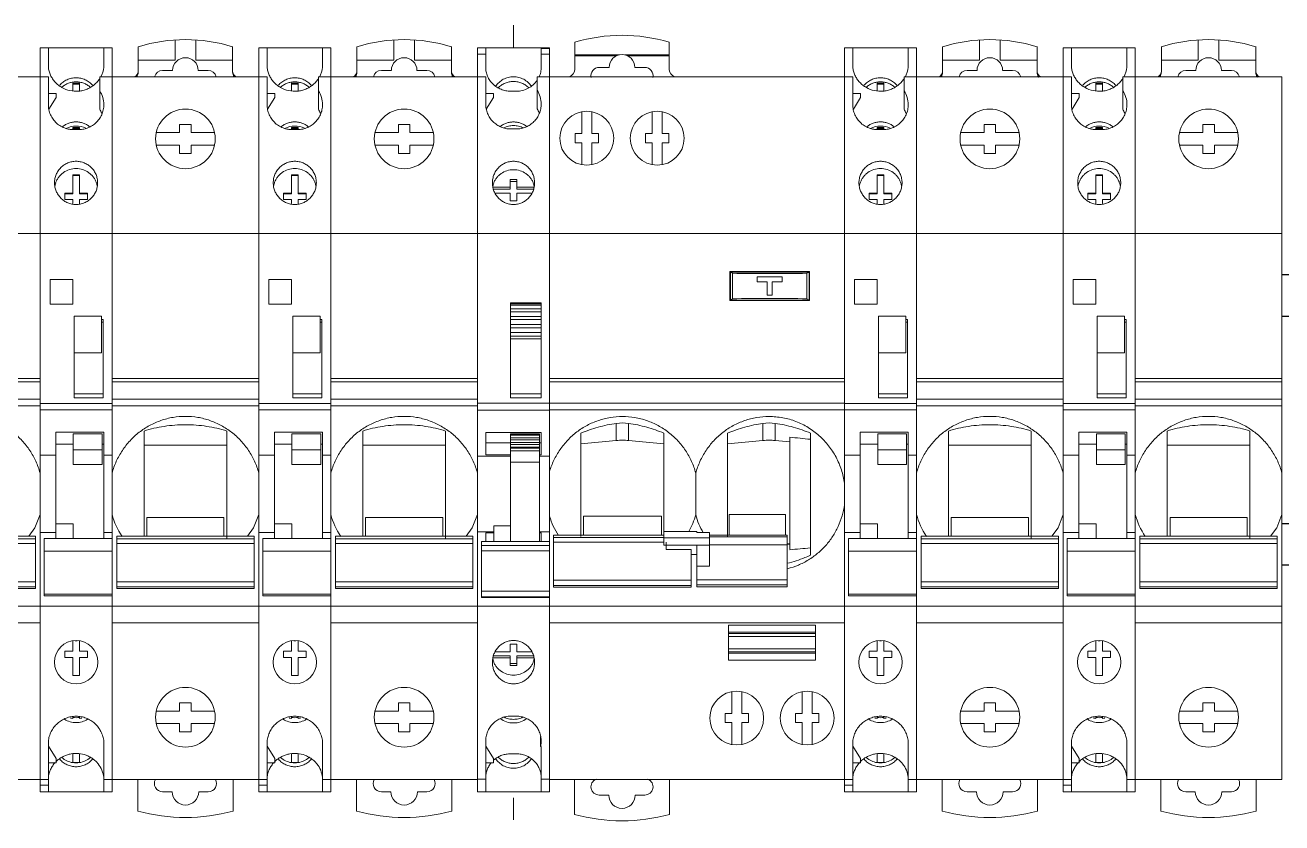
# Model space of a CAD drawing. Header units: millimetres. Extents: x 42151 to 59780, y 37376 to 44547.
# Drawn here: x 47329.2 to 47480.9, y 43566.1 to 43662.4 of the extents above; entities that cross this region are included whole.
import ezdxf

# ---------------------------------------------------------------- set-up
doc = ezdxf.new("R2010")
doc.units = ezdxf.units.MM
doc.set_wipeout_variables(frame=1)
doc.layers.add('! NO PLOT !', color=7, linetype='Continuous', true_color=0xff75dd, plot=False)
doc.layers.add('000-PI-Oprema', color=30, linetype='Continuous', lineweight=5)
doc.layers.add('004-PI-DIN Šina', color=3, linetype='Continuous')

# ---------------------------------------------------------------- blocks, each defined once
blk = doc.blocks.new('*U134')
at = {"layer": '004-PI-DIN Šina'}
blk.add_lwpolyline([(610, -17.5), (610, 17.5), (0, 17.5), (0, -17.5)], close=True, dxfattribs=at)
for points in [[(0, 12.5), (610, 12.5)], [(0, -12.5), (610, -12.5)]]:
    blk.add_lwpolyline(points, dxfattribs=at)
blk = doc.blocks.new('A9F94106 - 1P')
at = {"layer": '000-PI-Oprema'}
for p, q in [((47175.46, 46461.78), (47175.46, 46464.24)), ((47177.96, 46464.24), (47177.96, 46461.78)), ((47171.01, 46461.78), (47175.46, 46461.78)), ((47177.96, 46461.78), (47182.41, 46461.78)), ((47173.96, 46460.55), (47175.16, 46460.55)), ((47178.26, 46460.55), (47179.46, 46460.55)), ((47173.96, 46373.48), (47175.11, 46373.48)), ((47178.31, 46373.48), (47179.46, 46373.48))]:
    blk.add_line(p, q, dxfattribs=at)
for centre, radius, start, end in [((47176.73, 46444.93), 19.35, 72.9337, 107.1978), ((47176.71, 46373.48), 1.6, 180, 0), ((47176.71, 46392.38), 22, 254.849, 285.151)]:
    blk.add_arc(centre, radius, start, end, dxfattribs=at)
blk.add_ellipse((47176.71, 46460.55), major_axis=(0, 1.55), ratio=0.997493, start_param=-1.570796, end_param=1.570796, dxfattribs=at)
blk.add_wipeout([(47167.86, 46459.78), (47185.56, 46459.78), (47185.56, 46374.98), (47167.86, 46374.98)]).dxf.layer = '000-PI-Oprema'
for p, q in [((47171.01, 46463.42), (47171.01, 46460.35)), ((47182.41, 46460.35), (47182.41, 46463.43)), ((47167.86, 46459.78), (47167.86, 46374.98)), ((47167.86, 46459.78), (47185.56, 46459.78)), ((47185.56, 46374.98), (47185.56, 46459.78)), ((47176.01, 46454.05), (47176.01, 46453.05)), ((47177.41, 46454.05), (47176.01, 46454.05)), ((47177.41, 46453.05), (47177.41, 46454.05)), ((47173.19, 46453.05), (47176.01, 46453.05)), ((47180.23, 46453.05), (47177.41, 46453.05)), ((47173.19, 46451.55), (47176.01, 46451.55)), ((47176.01, 46451.55), (47176.01, 46450.55)), ((47176.01, 46450.55), (47177.41, 46450.55)), ((47177.41, 46450.55), (47177.41, 46451.55)), ((47180.23, 46451.55), (47177.41, 46451.55)), ((47167.86, 46440.88), (47185.56, 46440.88)), ((47167.86, 46423.38), (47185.56, 46423.38)), ((47185.56, 46422.98), (47167.86, 46422.98)), ((47185.56, 46420.88), (47167.86, 46420.88)), ((47167.86, 46420.08), (47185.56, 46420.08)), ((47171.71, 46417.02), (47171.71, 46404.32)), ((47181.71, 46404.03), (47181.71, 46417.02)), ((47171.71, 46415.33), (47181.71, 46415.33)), ((47181.36, 46406.58), (47172.06, 46406.58)), ((47172.06, 46406.58), (47172.06, 46404.32)), ((47181.36, 46404.32), (47181.36, 46406.58)), ((47168.41, 46404.32), (47185.01, 46404.32)), ((47168.41, 46404.32), (47168.41, 46398.01)), ((47168.41, 46404.03), (47185.01, 46404.03)), ((47185.01, 46398.01), (47185.01, 46404.32)), ((47168.41, 46403.45), (47185.01, 46403.45)), ((47185.01, 46398.82), (47168.41, 46398.82)), ((47185.01, 46398.2), (47168.41, 46398.2)), ((47168.41, 46398.01), (47185.01, 46398.01)), ((47185.56, 46395.88), (47167.86, 46395.88)), ((47167.86, 46393.87), (47185.56, 46393.87)), ((47177.41, 46384.23), (47176.01, 46384.23)), ((47176.01, 46384.23), (47176.01, 46383.23)), ((47177.41, 46383.23), (47177.41, 46384.23)), ((47173.19, 46383.23), (47176.01, 46383.23)), ((47180.23, 46383.23), (47177.41, 46383.23)), ((47173.19, 46381.73), (47176.01, 46381.73)), ((47176.01, 46381.73), (47176.01, 46380.73)), ((47180.23, 46381.73), (47177.41, 46381.73)), ((47177.41, 46380.73), (47177.41, 46381.73)), ((47176.01, 46380.73), (47177.41, 46380.73)), ((47185.56, 46374.98), (47167.86, 46374.98)), ((47170.96, 46371.15), (47170.96, 46374.98)), ((47182.46, 46374.98), (47182.46, 46371.15))]:
    blk.add_line(p, q, dxfattribs=at)
blk.add_lwpolyline([(47184.19, 46404.32), (47184.94, 46405.33), (47185.56, 46406.96)], dxfattribs=at)
for centre in [(47176.71, 46452.3), (47176.71, 46382.48)]:
    blk.add_circle(centre, 3.6, dxfattribs=at)
for centre, radius, start, end in [((47170.01, 46460.57), 0.997, 307.147, 347.6774), ((47170, 46460.35), 1, 325.338, 0.0152), ((47173.96, 46459.55), 1, 90.0526, 165.8568), ((47179.46, 46459.55), 1, 14.1424, 89.9482), ((47183.41, 46460.35), 1, 179.9845, 214.651), ((47183.41, 46460.57), 0.997, 192.324, 232.8519), ((47183.41, 46460.34), 0.996, 214.668, 216.0511), ((47176.87, 46409.43), 9.35, 195.3347, 213.327), ((47173.96, 46374.48), 1, 150, 270), ((47179.46, 46374.48), 1, 270, 30)]:
    blk.add_arc(centre, radius, start, end, dxfattribs=at)
for points, knots in [([(47176.71, 46418.8), (47176.21, 46418.8), (47175.21, 46418.72), (47173.74, 46418.34), (47172.36, 46417.73), (47171.1, 46416.91), (47169.99, 46415.89), (47169.06, 46414.7), (47168.33, 46413.39), (47167.99, 46412.44), (47167.86, 46411.96)], [0, 0, 0, 0, 0.125045, 0.250108, 0.375148, 0.500186, 0.625207, 0.750187, 0.875138, 1, 1, 1, 1]), ([(47185.56, 46411.96), (47185.43, 46412.44), (47185.09, 46413.39), (47184.36, 46414.7), (47183.43, 46415.89), (47182.31, 46416.91), (47181.05, 46417.73), (47179.67, 46418.34), (47178.21, 46418.72), (47177.21, 46418.8), (47176.71, 46418.8)], [0, 0, 0, 0, 0.124857, 0.249805, 0.374786, 0.499807, 0.624849, 0.749896, 0.874958, 1, 1, 1, 1]), ([(47171.71, 46417.02), (47172.5, 46417.28), (47174.15, 46417.66), (47175.85, 46417.79), (47176.71, 46417.79)], [0, 0, 0, 0, 0.490854, 1, 1, 1, 1]), ([(47176.71, 46417.79), (47177.57, 46417.79), (47179.26, 46417.66), (47180.92, 46417.28), (47181.71, 46417.02)], [0, 0, 0, 0, 0.509146, 1, 1, 1, 1])]:
    blk.add_open_spline(points, degree=3, knots=knots, dxfattribs=at)
blk = doc.blocks.new('A9A26909 - aux cont')
at = {"layer": '000-PI-Oprema'}
for p, q in [((46801.31, 46688.82), (46802.12, 46687.42)), ((46800.62, 46685.92), (46802.12, 46687.42)), ((46800.21, 46685.92), (46800.12, 46686.92)), ((46800.21, 46685.92), (46800.62, 46685.92)), ((46799.07, 46668.45), (46799.07, 46671.6)), ((46801.87, 46665.09), (46801.87, 46666.5)), ((46802.42, 46627.22), (46802.42, 46631.3)), ((46800.12, 46605.92), (46800.55, 46606.67)), ((46800.92, 46606.67), (46800.55, 46606.67)), ((46800.92, 46606.67), (46802.12, 46605.47)), ((46802.12, 46605.47), (46801.28, 46604.02))]:
    blk.add_line(p, q, dxfattribs=at)
blk.add_wipeout([(46789.37, 46692.32), (46798.07, 46692.32), (46798.07, 46602.52), (46789.37, 46602.52)]).dxf.layer = '! NO PLOT !'
for p, q in [((46789.37, 46602.52), (46789.37, 46692.32)), ((46789.37, 46692.32), (46798.07, 46692.32)), ((46790.37, 46690), (46790.37, 46692.32)), ((46797.07, 46690), (46797.07, 46692.32)), ((46798.07, 46633.1), (46798.07, 46692.32)), ((46789.37, 46688.82), (46790.37, 46688.82)), ((46790.37, 46685.48), (46790.37, 46688.82)), ((46796.57, 46684.89), (46796.57, 46688.82)), ((46796.57, 46688.82), (46801.31, 46688.82)), ((46793.32, 46687.18), (46793.32, 46688.06)), ((46793.32, 46688.06), (46794.12, 46688.06)), ((46793.32, 46687.93), (46794.12, 46687.93)), ((46794.12, 46688.06), (46794.12, 46687.18)), ((46790.37, 46686.82), (46791.32, 46686.82)), ((46791.32, 46686.32), (46790.44, 46684.94)), ((46791.32, 46686.82), (46791.32, 46686.32)), ((46798.07, 46686.92), (46800.12, 46686.92)), ((46793.32, 46682.47), (46793.32, 46682.73)), ((46793.32, 46682.73), (46794.12, 46682.73)), ((46794.12, 46682.73), (46794.12, 46682.47)), ((46793.32, 46682.6), (46794.12, 46682.6)), ((46793.32, 46674.71), (46793.32, 46676.99)), ((46793.32, 46676.99), (46794.12, 46676.99)), ((46793.32, 46676.92), (46794.12, 46676.92)), ((46794.12, 46674.71), (46794.12, 46676.99)), ((46792.36, 46674), (46792.36, 46674.78)), ((46792.36, 46674.78), (46793.32, 46674.78)), ((46792.36, 46674.71), (46793.32, 46674.71)), ((46793.32, 46674), (46792.36, 46674)), ((46793.32, 46673.53), (46793.32, 46674)), ((46794.12, 46674.78), (46795.08, 46674.78)), ((46794.12, 46674.71), (46795.08, 46674.71)), ((46794.12, 46674), (46794.12, 46673.53)), ((46795.08, 46674), (46794.12, 46674)), ((46795.08, 46674.78), (46795.08, 46674)), ((46798.07, 46671.6), (46799.07, 46671.6)), ((46789.37, 46669.92), (46798.07, 46669.92)), ((46798.07, 46668.45), (46799.07, 46668.45)), ((46798.07, 46666.5), (46801.87, 46666.5)), ((46801.87, 46665.23), (46798.07, 46665.23)), ((46801.87, 46665.13), (46798.07, 46665.13)), ((46798.07, 46665.09), (46801.87, 46665.09)), ((46790.57, 46661.37), (46790.57, 46664.37)), ((46793.32, 46664.37), (46790.57, 46664.37)), ((46793.32, 46664.37), (46793.32, 46661.37)), ((46790.57, 46661.37), (46793.32, 46661.37)), ((46793.47, 46650.09), (46793.47, 46659.93)), ((46793.47, 46659.93), (46796.77, 46659.93)), ((46796.77, 46655.5), (46796.77, 46659.93)), ((46796.97, 46659.55), (46796.77, 46659.55)), ((46796.77, 46659.2), (46796.97, 46659.2)), ((46796.97, 46650.09), (46796.97, 46659.55)), ((46796.77, 46655.5), (46793.47, 46655.5)), ((46798.07, 46649.41), (46789.37, 46649.41)), ((46796.97, 46650.54), (46793.47, 46650.54)), ((46793.47, 46650.09), (46796.97, 46650.09)), ((46789.37, 46648.61), (46798.07, 46648.61)), ((46791.27, 46633.1), (46791.27, 46645.93)), ((46797.07, 46645.93), (46791.27, 46645.93)), ((46793.38, 46645.75), (46793.38, 46642.03)), ((46793.38, 46645.75), (46796.87, 46645.75)), ((46796.87, 46642.03), (46796.87, 46645.75)), ((46797.07, 46645.93), (46797.07, 46633.1)), ((46793.38, 46644.47), (46791.27, 46644.47)), ((46793.38, 46643.8), (46796.87, 46643.8)), ((46796.87, 46644.47), (46797.07, 46644.47)), ((46791.27, 46643.15), (46789.37, 46643.15)), ((46793.38, 46642.03), (46796.87, 46642.03)), ((46798.07, 46643.15), (46797.07, 46643.15)), ((46793.37, 46634.87), (46791.27, 46634.87)), ((46793.37, 46633.1), (46793.37, 46634.87)), ((46791.27, 46633.82), (46789.37, 46633.82)), ((46798.12, 46633.1), (46789.87, 46633.1)), ((46789.87, 46633.1), (46789.87, 46626.17)), ((46798.07, 46633.82), (46797.07, 46633.82)), ((46798.12, 46626.17), (46798.12, 46633.1)), ((46789.87, 46631.57), (46798.12, 46631.57)), ((46802.42, 46631.3), (46798.12, 46631.3)), ((46798.12, 46631.01), (46802.42, 46631.01)), ((46802.42, 46629.66), (46798.12, 46629.66)), ((46802.42, 46629.23), (46798.12, 46629.23)), ((46798.12, 46628.32), (46802.42, 46628.32)), ((46802.42, 46627.22), (46798.12, 46627.22)), ((46789.87, 46626.36), (46798.12, 46626.36)), ((46789.87, 46626.17), (46798.12, 46626.17)), ((46798.07, 46602.52), (46798.07, 46626.17)), ((46798.07, 46624.92), (46789.37, 46624.92)), ((46793.32, 46619.49), (46793.32, 46620.75)), ((46793.59, 46620.75), (46793.84, 46620.75)), ((46794.12, 46620.75), (46794.12, 46619.49)), ((46792.36, 46619.49), (46793.32, 46619.49)), ((46792.36, 46618.71), (46792.36, 46619.49)), ((46794.12, 46619.49), (46795.08, 46619.49)), ((46795.08, 46619.49), (46795.08, 46618.71)), ((46793.32, 46618.71), (46792.36, 46618.71)), ((46793.32, 46616.54), (46793.32, 46618.71)), ((46795.08, 46618.71), (46794.12, 46618.71)), ((46794.12, 46618.71), (46794.12, 46616.54)), ((46794.12, 46616.54), (46793.32, 46616.54)), ((46793.32, 46611.37), (46793.32, 46611.54)), ((46794.12, 46611.54), (46794.12, 46611.37)), ((46790.37, 46602.52), (46790.37, 46608.61)), ((46797.07, 46608.61), (46797.07, 46602.52)), ((46790.37, 46608.02), (46791.32, 46606.52)), ((46793.32, 46607.05), (46793.32, 46606.04)), ((46794.12, 46607.05), (46794.12, 46606.04)), ((46790.37, 46606.02), (46791.32, 46606.02)), ((46791.32, 46606.02), (46791.32, 46606.52)), ((46794.12, 46606.04), (46793.32, 46606.04)), ((46800.12, 46605.92), (46798.07, 46605.92)), ((46790.37, 46604.02), (46789.37, 46604.02)), ((46801.28, 46604.02), (46797.07, 46604.02)), ((46789.37, 46603.32), (46790.37, 46603.32)), ((46789.37, 46602.52), (46798.07, 46602.52))]:
    blk.add_line(p, q, dxfattribs=at)
blk.add_circle((46793.72, 46618.17), 2.62, dxfattribs=at)
for centre, radius, start, end in [((46793.91, 46690.35), 3.18, 330.7117, 353.781), ((46794.06, 46685.48), 3.01, 359.9708, 33.5105), ((46793.93, 46683.2), 3.13, 23.7376, 32.6455), ((46795.7, 46683.76), 1.3, 29.3642, 32.9645), ((46793.72, 46680.27), 2.62, 89.9633, 117.0641), ((46793.72, 46680.27), 2.62, 63.3745, 90.0344), ((46793.67, 46675.18), 2.55, 161.3307, 170.1744), ((46793.76, 46675.18), 2.55, 9.8361, 18.6692), ((46793.72, 46613.96), 2.63, 254.9854, 261.2181), ((46793.72, 46614.1), 2.64, 261.2287, 278.7713), ((46793.72, 46613.96), 2.63, 278.7818, 284.9729), ((46793.64, 46603.81), 3.32, 130.6155, 135.9577), ((46793.72, 46608.65), 2.64, 261.2334, 278.7666)]:
    blk.add_arc(centre, radius, start, end, dxfattribs=at)
for points, knots in [([(46790.37, 46690), (46790.39, 46689.83), (46790.45, 46689.5), (46790.62, 46689.02), (46790.87, 46688.57), (46791.19, 46688.17), (46791.57, 46687.81), (46792.15, 46687.43), (46792.97, 46687.11), (46793.86, 46687.06), (46794.55, 46687.17), (46795.05, 46687.34), (46795.51, 46687.57), (46795.94, 46687.87), (46796.3, 46688.24), (46796.51, 46688.51), (46796.6, 46688.66)], [0, 0, 0, 0, 0.061267, 0.12277, 0.184478, 0.246496, 0.308854, 0.371537, 0.497345, 0.623707, 0.687029, 0.750194, 0.813118, 0.875745, 0.938042, 1, 1, 1, 1]), ([(46793.72, 46688.71), (46793.53, 46688.71), (46793.15, 46688.67), (46792.62, 46688.49), (46792.13, 46688.21), (46791.86, 46687.95), (46791.74, 46687.81)], [0, 0, 0, 0, 0.251742, 0.502786, 0.752283, 1, 1, 1, 1]), ([(46795.69, 46687.81), (46795.58, 46687.95), (46795.3, 46688.21), (46794.82, 46688.49), (46794.28, 46688.67), (46793.91, 46688.71), (46793.72, 46688.71)], [0, 0, 0, 0, 0.247717, 0.497214, 0.748258, 1, 1, 1, 1]), ([(46792.01, 46687.59), (46792.13, 46687.69), (46792.38, 46687.87), (46792.8, 46688.07), (46793.25, 46688.19), (46793.56, 46688.22), (46793.72, 46688.22)], [0, 0, 0, 0, 0.24831, 0.497953, 0.748823, 1, 1, 1, 1]), ([(46793.72, 46688.22), (46793.87, 46688.22), (46794.19, 46688.19), (46794.64, 46688.07), (46795.06, 46687.87), (46795.31, 46687.69), (46795.43, 46687.59)], [0, 0, 0, 0, 0.251177, 0.502047, 0.751689, 1, 1, 1, 1]), ([(46797.07, 46685.48), (46797.07, 46685.27), (46797.02, 46684.85), (46796.83, 46684.24), (46796.51, 46683.69), (46796.08, 46683.22), (46795.65, 46682.9), (46795.28, 46682.71), (46794.98, 46682.6), (46794.67, 46682.52), (46794.41, 46682.48), (46794.2, 46682.46), (46794.04, 46682.46), (46793.88, 46682.46), (46793.67, 46682.46), (46793.4, 46682.46), (46793.14, 46682.47), (46792.92, 46682.49), (46792.72, 46682.53), (46792.46, 46682.6), (46792.16, 46682.71), (46791.78, 46682.9), (46791.35, 46683.22), (46790.93, 46683.69), (46790.61, 46684.24), (46790.41, 46684.85), (46790.37, 46685.27), (46790.37, 46685.48)], [0, 0, 0, 0, 0.062239, 0.124539, 0.186917, 0.249374, 0.311903, 0.343231, 0.374572, 0.405921, 0.437282, 0.452956, 0.468633, 0.484316, 0.499993, 0.531346, 0.562708, 0.578385, 0.59407, 0.62543, 0.65677, 0.688099, 0.750626, 0.813083, 0.875461, 0.93776, 1, 1, 1, 1]), ([(46793.72, 46683.39), (46793.57, 46683.39), (46793.28, 46683.36), (46792.85, 46683.25), (46792.44, 46683.07), (46792.2, 46682.9), (46792.08, 46682.81)], [0, 0, 0, 0, 0.251043, 0.501872, 0.751555, 1, 1, 1, 1]), ([(46795.35, 46682.81), (46795.24, 46682.9), (46794.99, 46683.07), (46794.59, 46683.25), (46794.16, 46683.36), (46793.87, 46683.39), (46793.72, 46683.39)], [0, 0, 0, 0, 0.248445, 0.498129, 0.748958, 1, 1, 1, 1]), ([(46793.72, 46678.64), (46793.55, 46678.64), (46793.21, 46678.6), (46792.72, 46678.45), (46792.26, 46678.21), (46791.87, 46677.88), (46791.54, 46677.49), (46791.3, 46677.03), (46791.15, 46676.54), (46791.12, 46676.2), (46791.12, 46676.03)], [0, 0, 0, 0, 0.125037, 0.250179, 0.375174, 0.500181, 0.62516, 0.750049, 0.875089, 1, 1, 1, 1]), ([(46796.32, 46676.03), (46796.32, 46676.2), (46796.28, 46676.54), (46796.14, 46677.03), (46795.9, 46677.49), (46795.57, 46677.88), (46795.17, 46678.21), (46794.72, 46678.45), (46794.23, 46678.6), (46793.89, 46678.64), (46793.72, 46678.64)], [0, 0, 0, 0, 0.124913, 0.249952, 0.374836, 0.499813, 0.624821, 0.749815, 0.874961, 1, 1, 1, 1]), ([(46791.25, 46676), (46791.3, 46676.13), (46791.4, 46676.38), (46791.62, 46676.72), (46791.88, 46677.02), (46792.3, 46677.37), (46792.91, 46677.67), (46793.45, 46677.76), (46793.72, 46677.76)], [0, 0, 0, 0, 0.124605, 0.249361, 0.374321, 0.499471, 0.749491, 1, 1, 1, 1]), ([(46793.72, 46677.76), (46793.99, 46677.76), (46794.53, 46677.67), (46795.14, 46677.37), (46795.55, 46677.02), (46795.82, 46676.72), (46796.03, 46676.38), (46796.14, 46676.13), (46796.18, 46676)], [0, 0, 0, 0, 0.250508, 0.500529, 0.625679, 0.750639, 0.875395, 1, 1, 1, 1]), ([(46791.12, 46676.03), (46791.12, 46675.86), (46791.15, 46675.52), (46791.3, 46675.03), (46791.54, 46674.58), (46791.87, 46674.18), (46792.26, 46673.85), (46792.71, 46673.61), (46793.21, 46673.46), (46793.55, 46673.42), (46793.72, 46673.42)], [0, 0, 0, 0, 0.124887, 0.249938, 0.374855, 0.499869, 0.624898, 0.749889, 0.875005, 1, 1, 1, 1]), ([(46793.72, 46673.42), (46793.89, 46673.42), (46794.23, 46673.46), (46794.72, 46673.61), (46795.17, 46673.85), (46795.57, 46674.18), (46795.9, 46674.58), (46796.14, 46675.03), (46796.28, 46675.52), (46796.32, 46675.86), (46796.32, 46676.03)], [0, 0, 0, 0, 0.124992, 0.250104, 0.375095, 0.500124, 0.625139, 0.750062, 0.875114, 1, 1, 1, 1]), ([(46797.07, 46608.61), (46797.05, 46608.81), (46796.96, 46609.22), (46796.73, 46609.79), (46796.41, 46610.32), (46795.99, 46610.78), (46795.49, 46611.15), (46794.94, 46611.43), (46794.34, 46611.6), (46793.72, 46611.66), (46793.1, 46611.6), (46792.5, 46611.43), (46791.95, 46611.15), (46791.45, 46610.78), (46791.03, 46610.32), (46790.7, 46609.79), (46790.47, 46609.22), (46790.39, 46608.81), (46790.37, 46608.61)], [0, 0, 0, 0, 0.062297, 0.124705, 0.187122, 0.24962, 0.312174, 0.374747, 0.43738, 0.500007, 0.562633, 0.625266, 0.687839, 0.75039, 0.812886, 0.875302, 0.937705, 1, 1, 1, 1]), ([(46792.33, 46611.27), (46792.53, 46611.14), (46792.98, 46610.94), (46793.47, 46610.87), (46793.72, 46610.87)], [0, 0, 0, 0, 0.498652, 1, 1, 1, 1]), ([(46793.72, 46610.87), (46793.96, 46610.87), (46794.45, 46610.94), (46794.91, 46611.14), (46795.11, 46611.27)], [0, 0, 0, 0, 0.501358, 1, 1, 1, 1]), ([(46797.07, 46604.25), (46797.03, 46604.55), (46796.88, 46605.13), (46796.5, 46605.78), (46796.09, 46606.22), (46795.74, 46606.51), (46795.35, 46606.75), (46794.79, 46607.01), (46794.04, 46607.18), (46793.26, 46607.14), (46792.67, 46607), (46792.24, 46606.83), (46791.84, 46606.61), (46791.6, 46606.43), (46791.48, 46606.33)], [0, 0, 0, 0, 0.122362, 0.245523, 0.307672, 0.370114, 0.432835, 0.495802, 0.621978, 0.748367, 0.811585, 0.874633, 0.93745, 1, 1, 1, 1]), ([(46791.21, 46606.07), (46791.1, 46605.95), (46790.88, 46605.68), (46790.63, 46605.23), (46790.45, 46604.75), (46790.39, 46604.42), (46790.37, 46604.25)], [0, 0, 0, 0, 0.251614, 0.50196, 0.751464, 1, 1, 1, 1]), ([(46791.75, 46606.44), (46791.87, 46606.3), (46792.14, 46606.04), (46792.62, 46605.76), (46793.16, 46605.58), (46793.53, 46605.54), (46793.72, 46605.54)], [0, 0, 0, 0, 0.247738, 0.497241, 0.748278, 1, 1, 1, 1]), ([(46793.32, 46606.04), (46793.07, 46606.07), (46792.6, 46606.22), (46792.19, 46606.49), (46792, 46606.65)], [0, 0, 0, 0, 0.501935, 1, 1, 1, 1]), ([(46793.72, 46605.54), (46793.91, 46605.54), (46794.28, 46605.58), (46794.81, 46605.76), (46795.3, 46606.04), (46795.57, 46606.3), (46795.69, 46606.44)], [0, 0, 0, 0, 0.251722, 0.502759, 0.752262, 1, 1, 1, 1]), ([(46795.43, 46606.65), (46795.25, 46606.49), (46794.84, 46606.22), (46794.36, 46606.07), (46794.12, 46606.04)], [0, 0, 0, 0, 0.498065, 1, 1, 1, 1])]:
    blk.add_open_spline(points, degree=3, knots=knots, dxfattribs=at)
blk = doc.blocks.new('A9A26919 - POM-KONT-FID')
at = {"layer": '000-PI-Oprema'}
for p, q in [((47935.92, 46466.84), (47936.73, 46465.44)), ((47934.82, 46463.94), (47934.73, 46464.94)), ((47936.73, 46465.44), (47935.23, 46463.94)), ((47935.23, 46463.94), (47934.82, 46463.94)), ((47936.68, 46443.22), (47936.68, 46444.57)), ((47937.03, 46405.19), (47937.03, 46409.27)), ((47934.73, 46383.94), (47935.17, 46384.69)), ((47935.17, 46384.69), (47935.54, 46384.69)), ((47935.54, 46384.69), (47936.73, 46383.49)), ((47936.73, 46383.49), (47935.89, 46382.04))]:
    blk.add_line(p, q, dxfattribs=at)
blk.add_wipeout([(47923.98, 46470.34), (47932.68, 46470.34), (47932.68, 46380.54), (47923.98, 46380.54)]).dxf.layer = '000-PI-Oprema'
for p, q in [((47928.33, 46470.42), (47928.33, 46473.09)), ((47923.98, 46380.54), (47923.98, 46470.34)), ((47923.98, 46470.34), (47932.68, 46470.34)), ((47924.98, 46468.01), (47924.98, 46470.34)), ((47931.68, 46468.01), (47931.68, 46470.27)), ((47931.68, 46470.27), (47932.68, 46470.27)), ((47932.68, 46410.75), (47932.68, 46470.34)), ((47924.98, 46469.57), (47923.98, 46469.57)), ((47932.68, 46469.57), (47931.68, 46469.57)), ((47923.98, 46466.84), (47924.98, 46466.84)), ((47924.98, 46463.57), (47924.98, 46466.84)), ((47931.18, 46462.98), (47931.18, 46466.84)), ((47931.18, 46466.84), (47935.92, 46466.84)), ((47924.98, 46464.84), (47925.93, 46464.84)), ((47925.93, 46464.34), (47925.05, 46462.94)), ((47925.93, 46464.84), (47925.93, 46464.34)), ((47927.98, 46465.11), (47928.68, 46465.11)), ((47934.73, 46464.94), (47932.68, 46464.94)), ((47927.98, 46460.55), (47928.68, 46460.55)), ((47927.93, 46453.28), (47927.93, 46454.46)), ((47927.93, 46454.46), (47928.73, 46454.46)), ((47928.73, 46454.2), (47927.93, 46454.2)), ((47928.73, 46453.28), (47928.73, 46454.46)), ((47925.83, 46453.54), (47927.93, 46453.54)), ((47927.93, 46453.28), (47925.9, 46453.28)), ((47927.93, 46452.79), (47926.1, 46452.79)), ((47927.93, 46451.87), (47927.93, 46452.79)), ((47928.73, 46453.54), (47930.83, 46453.54)), ((47930.77, 46453.28), (47928.73, 46453.28)), ((47928.73, 46452.79), (47928.73, 46451.87)), ((47930.57, 46452.79), (47928.73, 46452.79)), ((47928.73, 46451.87), (47927.93, 46451.87)), ((47923.98, 46447.94), (47932.68, 46447.94)), ((47933.08, 46444.65), (47932.68, 46444.65)), ((47932.68, 46444.65), (47933.08, 46444.65)), ((47933.08, 46444.5), (47932.68, 46444.5)), ((47933.08, 46443.03), (47933.08, 46444.65)), ((47933.08, 46444.57), (47936.68, 46444.57)), ((47936.68, 46444.56), (47933.08, 46444.56)), ((47933.08, 46444.51), (47936.68, 46444.51)), ((47932.68, 46443.03), (47933.08, 46443.03)), ((47933.08, 46443.22), (47936.68, 46443.22)), ((47927.98, 46428.11), (47927.98, 46439.57)), ((47927.98, 46439.57), (47931.68, 46439.57)), ((47931.68, 46439.46), (47927.98, 46439.46)), ((47931.68, 46439.3), (47927.98, 46439.3)), ((47931.68, 46438.82), (47927.98, 46438.82)), ((47931.68, 46438.46), (47927.98, 46438.46)), ((47931.68, 46428.11), (47931.68, 46439.57)), ((47931.68, 46437.93), (47927.98, 46437.93)), ((47931.68, 46437.53), (47927.98, 46437.53)), ((47931.68, 46436.96), (47927.98, 46436.96)), ((47931.68, 46436.56), (47927.98, 46436.56)), ((47931.68, 46435.98), (47927.98, 46435.98)), ((47931.68, 46435.55), (47927.98, 46435.55)), ((47927.98, 46435.21), (47931.68, 46435.21)), ((47931.68, 46428.56), (47927.98, 46428.56)), ((47927.98, 46428.11), (47931.68, 46428.11)), ((47932.68, 46427.43), (47923.98, 46427.43)), ((47923.98, 46426.62), (47932.68, 46426.62)), ((47924.98, 46421.21), (47924.98, 46423.92)), ((47931.68, 46423.92), (47924.98, 46423.92)), ((47927.98, 46410.75), (47927.98, 46423.75)), ((47927.98, 46423.75), (47931.48, 46423.75)), ((47931.48, 46423.7), (47927.98, 46423.7)), ((47927.98, 46423.6), (47931.48, 46423.6)), ((47931.48, 46423.26), (47927.98, 46423.26)), ((47931.48, 46410.75), (47931.48, 46423.75)), ((47931.68, 46423.92), (47931.68, 46421.21)), ((47924.98, 46422.68), (47927.98, 46422.68)), ((47927.98, 46423.04), (47931.48, 46423.04)), ((47931.48, 46422.7), (47927.98, 46422.7)), ((47927.98, 46422.48), (47931.48, 46422.48)), ((47931.48, 46422.14), (47927.98, 46422.14)), ((47927.98, 46422.02), (47931.48, 46422.02)), ((47931.48, 46422.68), (47931.68, 46422.68)), ((47927.98, 46421.07), (47923.98, 46421.07)), ((47927.98, 46421.21), (47924.98, 46421.21)), ((47931.48, 46421.7), (47927.98, 46421.7)), ((47927.98, 46420.31), (47931.48, 46420.31)), ((47931.68, 46421.21), (47931.48, 46421.21)), ((47932.68, 46421.07), (47931.48, 46421.07)), ((47927.98, 46412.63), (47925.98, 46412.63)), ((47925.98, 46412.63), (47925.98, 46410.75)), ((47925.98, 46411.91), (47923.98, 46411.91)), ((47925.98, 46411.79), (47924.98, 46411.79)), ((47924.98, 46410.75), (47924.98, 46411.79)), ((47932.68, 46411.91), (47931.48, 46411.91)), ((47931.68, 46411.79), (47931.48, 46411.79)), ((47931.68, 46411.79), (47931.68, 46410.75)), ((47924.48, 46410.75), (47932.73, 46410.75)), ((47924.48, 46410.75), (47924.48, 46404)), ((47932.73, 46410.27), (47924.48, 46410.27)), ((47924.48, 46409.63), (47932.73, 46409.63)), ((47932.73, 46404), (47932.73, 46410.75)), ((47937.03, 46409.27), (47932.73, 46409.27)), ((47932.73, 46408.98), (47937.03, 46408.98)), ((47937.03, 46407.63), (47932.73, 46407.63)), ((47937.03, 46407.2), (47932.73, 46407.2)), ((47932.73, 46406.29), (47937.03, 46406.29)), ((47937.03, 46405.19), (47932.73, 46405.19)), ((47932.73, 46404.74), (47924.48, 46404.74)), ((47932.73, 46404.08), (47924.48, 46404.08)), ((47924.48, 46404), (47932.73, 46404)), ((47932.68, 46380.54), (47932.68, 46404)), ((47932.68, 46402.94), (47923.98, 46402.94)), ((47927.93, 46397.45), (47926.11, 46397.45)), ((47928.73, 46398.37), (47927.93, 46398.37)), ((47927.93, 46398.37), (47927.93, 46397.45)), ((47928.73, 46397.45), (47928.73, 46398.37)), ((47930.56, 46397.45), (47928.73, 46397.45)), ((47925.84, 46396.7), (47927.93, 46396.7)), ((47925.9, 46396.96), (47927.93, 46396.96)), ((47927.93, 46396.96), (47927.93, 46395.78)), ((47927.93, 46396.04), (47928.73, 46396.04)), ((47928.73, 46396.96), (47930.77, 46396.96)), ((47928.73, 46395.78), (47928.73, 46396.96)), ((47928.73, 46396.7), (47930.83, 46396.7)), ((47927.93, 46395.78), (47928.73, 46395.78)), ((47928.68, 46389.66), (47927.98, 46389.66)), ((47931.61, 46386.02), (47931.61, 46387.23)), ((47924.98, 46380.54), (47924.98, 46386.63)), ((47924.98, 46386.04), (47925.93, 46384.54)), ((47931.68, 46386.02), (47931.61, 46386.02)), ((47931.68, 46386.02), (47931.68, 46380.54)), ((47924.98, 46384.04), (47925.93, 46384.04)), ((47925.93, 46384.04), (47925.93, 46384.54)), ((47928.68, 46385.12), (47927.98, 46385.12)), ((47932.68, 46383.94), (47934.73, 46383.94)), ((47924.98, 46382.04), (47923.98, 46382.04)), ((47935.89, 46382.04), (47931.68, 46382.04)), ((47924.98, 46380.54), (47932.68, 46380.54)), ((47928.33, 46377.15), (47928.33, 46379.82))]:
    blk.add_line(p, q, dxfattribs=at)
for centre, radius, start, end in [((47930.39, 46461.85), 1.22, 29.3243, 31.0497), ((47928.19, 46453.16), 2.4, 161.5352, 169.5192), ((47928.48, 46453.16), 2.4, 10.3265, 18.4656), ((47928.19, 46397.08), 2.4, 190.6257, 198.4672), ((47928.48, 46397.08), 2.4, 341.5352, 349.5468), ((47928.6, 46386.64), 3.08, 348.3631, 349.6364), ((47928.64, 46386.63), 3.03, 349.6618, 0.0032), ((47927.92, 46382.14), 2.97, 129.549, 132.1537)]:
    blk.add_arc(centre, radius, start, end, dxfattribs=at)
blk.add_ellipse((47928.68, 46461.27), major_axis=(0, 3.11), ratio=0.965926, start_param=-1.171263, end_param=-0.98907, dxfattribs=at)
for points, knots in [([(47924.98, 46468.01), (47924.98, 46467.82), (47925.02, 46467.44), (47925.19, 46466.9), (47925.47, 46466.39), (47925.85, 46465.95), (47926.31, 46465.59), (47926.83, 46465.32), (47927.4, 46465.15), (47927.79, 46465.11), (47927.98, 46465.11)], [0, 0, 0, 0, 0.12283, 0.246082, 0.369858, 0.494448, 0.619883, 0.746065, 0.872922, 1, 1, 1, 1]), ([(47931.43, 46466.84), (47931.51, 46467.02), (47931.64, 46467.41), (47931.68, 46467.81), (47931.68, 46468.01)], [0, 0, 0, 0, 0.500894, 1, 1, 1, 1]), ([(47928.33, 46466.86), (47928.12, 46466.86), (47927.69, 46466.8), (47927.09, 46466.57), (47926.57, 46466.2), (47926.29, 46465.88), (47926.18, 46465.7)], [0, 0, 0, 0, 0.252199, 0.50339, 0.752759, 1, 1, 1, 1]), ([(47926.48, 46465.51), (47926.59, 46465.63), (47926.86, 46465.85), (47927.32, 46466.1), (47927.81, 46466.25), (47928.16, 46466.28), (47928.33, 46466.28)], [0, 0, 0, 0, 0.247994, 0.497579, 0.748485, 1, 1, 1, 1]), ([(47930.49, 46465.7), (47930.38, 46465.88), (47930.1, 46466.2), (47929.58, 46466.57), (47928.98, 46466.8), (47928.55, 46466.86), (47928.33, 46466.86)], [0, 0, 0, 0, 0.247241, 0.49661, 0.747801, 1, 1, 1, 1]), ([(47928.33, 46466.28), (47928.51, 46466.28), (47928.85, 46466.25), (47929.35, 46466.1), (47929.81, 46465.85), (47930.07, 46465.63), (47930.19, 46465.51)], [0, 0, 0, 0, 0.251515, 0.502421, 0.752006, 1, 1, 1, 1]), ([(47928.68, 46465.11), (47928.93, 46465.11), (47929.42, 46465.17), (47930.12, 46465.43), (47930.72, 46465.85), (47931.05, 46466.22), (47931.19, 46466.41)], [0, 0, 0, 0, 0.252113, 0.503275, 0.752671, 1, 1, 1, 1]), ([(47931.68, 46463.57), (47931.68, 46463.86), (47931.59, 46464.45), (47931.34, 46464.98), (47931.18, 46465.22)], [0, 0, 0, 0, 0.499874, 1, 1, 1, 1]), ([(47924.98, 46463.57), (47924.98, 46463.38), (47925.02, 46462.98), (47925.19, 46462.42), (47925.47, 46461.89), (47925.84, 46461.43), (47926.3, 46461.05), (47926.82, 46460.77), (47927.39, 46460.59), (47927.79, 46460.55), (47927.98, 46460.55)], [0, 0, 0, 0, 0.12454, 0.249225, 0.374031, 0.498989, 0.624089, 0.749313, 0.874652, 1, 1, 1, 1]), ([(47928.68, 46460.55), (47928.87, 46460.55), (47929.27, 46460.59), (47929.84, 46460.77), (47930.36, 46461.05), (47930.82, 46461.43), (47931.19, 46461.89), (47931.47, 46462.41), (47931.64, 46462.98), (47931.68, 46463.37), (47931.68, 46463.57)], [0, 0, 0, 0, 0.125339, 0.250659, 0.375878, 0.500972, 0.625937, 0.750746, 0.875449, 1, 1, 1, 1]), ([(47928.33, 46461.4), (47928.19, 46461.4), (47927.9, 46461.37), (47927.47, 46461.26), (47927.07, 46461.09), (47926.83, 46460.93), (47926.72, 46460.84)], [0, 0, 0, 0, 0.251013, 0.501833, 0.751526, 1, 1, 1, 1]), ([(47929.95, 46460.84), (47929.84, 46460.93), (47929.59, 46461.09), (47929.2, 46461.26), (47928.77, 46461.37), (47928.48, 46461.4), (47928.33, 46461.4)], [0, 0, 0, 0, 0.248477, 0.498171, 0.74899, 1, 1, 1, 1]), ([(47927.15, 46460.67), (47927.33, 46460.77), (47927.72, 46460.91), (47928.13, 46460.96), (47928.33, 46460.96)], [0, 0, 0, 0, 0.499048, 1, 1, 1, 1]), ([(47928.33, 46460.96), (47928.54, 46460.96), (47928.95, 46460.91), (47929.34, 46460.77), (47929.52, 46460.67)], [0, 0, 0, 0, 0.500948, 1, 1, 1, 1]), ([(47928.33, 46456.65), (47928.17, 46456.65), (47927.83, 46456.61), (47927.34, 46456.46), (47926.9, 46456.22), (47926.51, 46455.89), (47926.19, 46455.49), (47925.96, 46455.04), (47925.82, 46454.55), (47925.78, 46454.21), (47925.78, 46454.05)], [0, 0, 0, 0, 0.125049, 0.250187, 0.375185, 0.500183, 0.62516, 0.750067, 0.875091, 1, 1, 1, 1]), ([(47930.88, 46454.05), (47930.88, 46454.38), (47930.79, 46454.89), (47930.48, 46455.49), (47930.16, 46455.89), (47929.77, 46456.22), (47929.33, 46456.46), (47928.84, 46456.61), (47928.5, 46456.65), (47928.33, 46456.65)], [0, 0, 0, 0, 0.249133, 0.374157, 0.499271, 0.624425, 0.749555, 0.874826, 1, 1, 1, 1]), ([(47925.91, 46453.92), (47925.95, 46454.04), (47926.05, 46454.28), (47926.26, 46454.62), (47926.52, 46454.91), (47926.93, 46455.25), (47927.53, 46455.55), (47928.07, 46455.63), (47928.33, 46455.63)], [0, 0, 0, 0, 0.123205, 0.246879, 0.371214, 0.496235, 0.747321, 1, 1, 1, 1]), ([(47928.33, 46455.63), (47928.6, 46455.63), (47929.13, 46455.55), (47929.74, 46455.25), (47930.15, 46454.91), (47930.41, 46454.62), (47930.62, 46454.28), (47930.72, 46454.04), (47930.76, 46453.92)], [0, 0, 0, 0, 0.252679, 0.503765, 0.628786, 0.753121, 0.876795, 1, 1, 1, 1]), ([(47925.78, 46454.05), (47925.78, 46453.71), (47925.88, 46453.2), (47926.19, 46452.6), (47926.51, 46452.2), (47926.9, 46451.87), (47927.34, 46451.62), (47927.83, 46451.47), (47928.17, 46451.43), (47928.33, 46451.43)], [0, 0, 0, 0, 0.249122, 0.37418, 0.499329, 0.624506, 0.749633, 0.874873, 1, 1, 1, 1]), ([(47928.33, 46451.43), (47928.5, 46451.43), (47928.84, 46451.47), (47929.33, 46451.62), (47929.77, 46451.87), (47930.16, 46452.2), (47930.48, 46452.6), (47930.71, 46453.05), (47930.85, 46453.54), (47930.88, 46453.88), (47930.88, 46454.05)], [0, 0, 0, 0, 0.125002, 0.250109, 0.375104, 0.500125, 0.625139, 0.75008, 0.875117, 1, 1, 1, 1]), ([(47928.33, 46398.8), (47928.16, 46398.8), (47927.83, 46398.76), (47927.34, 46398.61), (47926.89, 46398.36), (47926.51, 46398.03), (47926.19, 46397.63), (47925.88, 46397.03), (47925.78, 46396.51), (47925.78, 46396.18)], [0, 0, 0, 0, 0.125108, 0.25033, 0.37544, 0.500605, 0.62575, 0.750815, 1, 1, 1, 1]), ([(47930.88, 46396.18), (47930.88, 46396.35), (47930.85, 46396.69), (47930.71, 46397.17), (47930.48, 46397.63), (47930.16, 46398.03), (47929.77, 46398.36), (47929.33, 46398.61), (47928.84, 46398.76), (47928.5, 46398.8), (47928.33, 46398.8)], [0, 0, 0, 0, 0.12491, 0.249964, 0.374917, 0.499931, 0.624943, 0.749925, 0.875017, 1, 1, 1, 1]), ([(47925.78, 46396.18), (47925.78, 46396.01), (47925.82, 46395.67), (47925.96, 46395.18), (47926.19, 46394.73), (47926.51, 46394.33), (47926.9, 46394), (47927.34, 46393.76), (47927.83, 46393.6), (47928.17, 46393.57), (47928.33, 46393.57)], [0, 0, 0, 0, 0.124932, 0.249977, 0.374903, 0.499888, 0.624882, 0.749865, 0.87498, 1, 1, 1, 1]), ([(47928.33, 46394.61), (47928.07, 46394.61), (47927.53, 46394.69), (47926.93, 46394.99), (47926.52, 46395.33), (47926.26, 46395.62), (47926.05, 46395.95), (47925.95, 46396.19), (47925.91, 46396.32)], [0, 0, 0, 0, 0.252679, 0.503765, 0.628786, 0.753121, 0.876795, 1, 1, 1, 1]), ([(47930.76, 46396.32), (47930.72, 46396.19), (47930.62, 46395.95), (47930.41, 46395.62), (47930.15, 46395.33), (47929.74, 46394.99), (47929.13, 46394.69), (47928.6, 46394.61), (47928.33, 46394.61)], [0, 0, 0, 0, 0.123205, 0.246879, 0.371214, 0.496235, 0.747321, 1, 1, 1, 1]), ([(47928.33, 46393.57), (47928.5, 46393.57), (47928.84, 46393.6), (47929.33, 46393.76), (47929.77, 46394), (47930.16, 46394.33), (47930.48, 46394.73), (47930.79, 46395.33), (47930.88, 46395.84), (47930.88, 46396.18)], [0, 0, 0, 0, 0.125145, 0.250393, 0.375506, 0.500654, 0.625772, 0.750811, 1, 1, 1, 1]), ([(47927.98, 46389.66), (47927.79, 46389.66), (47927.39, 46389.62), (47926.82, 46389.44), (47926.3, 46389.16), (47925.84, 46388.77), (47925.47, 46388.31), (47925.19, 46387.79), (47925.02, 46387.22), (47924.98, 46386.82), (47924.98, 46386.63)], [0, 0, 0, 0, 0.125272, 0.250539, 0.375717, 0.500798, 0.625767, 0.750613, 0.875374, 1, 1, 1, 1]), ([(47926.74, 46389.38), (47926.96, 46389.21), (47927.48, 46388.93), (47928.05, 46388.84), (47928.33, 46388.84)], [0, 0, 0, 0, 0.498195, 1, 1, 1, 1]), ([(47928.33, 46389.28), (47928.14, 46389.28), (47927.74, 46389.33), (47927.36, 46389.46), (47927.19, 46389.54)], [0, 0, 0, 0, 0.500887, 1, 1, 1, 1]), ([(47929.48, 46389.54), (47929.3, 46389.46), (47928.93, 46389.33), (47928.53, 46389.28), (47928.33, 46389.28)], [0, 0, 0, 0, 0.499114, 1, 1, 1, 1]), ([(47928.33, 46388.84), (47928.62, 46388.84), (47929.19, 46388.93), (47929.7, 46389.21), (47929.93, 46389.38)], [0, 0, 0, 0, 0.501799, 1, 1, 1, 1]), ([(47931.68, 46386.63), (47931.68, 46386.82), (47931.64, 46387.22), (47931.47, 46387.79), (47931.19, 46388.31), (47930.82, 46388.77), (47930.36, 46389.16), (47929.84, 46389.44), (47929.27, 46389.62), (47928.87, 46389.66), (47928.68, 46389.66)], [0, 0, 0, 0, 0.124588, 0.249373, 0.374204, 0.499185, 0.624278, 0.749439, 0.874757, 1, 1, 1, 1]), ([(47925.65, 46384.04), (47925.54, 46383.91), (47925.35, 46383.64), (47925.14, 46383.19), (47925.01, 46382.71), (47924.98, 46382.39), (47924.98, 46382.22)], [0, 0, 0, 0, 0.251532, 0.501774, 0.751286, 1, 1, 1, 1]), ([(47927.98, 46385.12), (47927.81, 46385.12), (47927.45, 46385.09), (47926.94, 46384.96), (47926.46, 46384.74), (47926.17, 46384.54), (47926.03, 46384.43)], [0, 0, 0, 0, 0.251084, 0.501926, 0.751596, 1, 1, 1, 1]), ([(47926.18, 46384.53), (47926.29, 46384.36), (47926.57, 46384.03), (47927.09, 46383.66), (47927.69, 46383.43), (47928.12, 46383.38), (47928.33, 46383.38)], [0, 0, 0, 0, 0.247243, 0.496613, 0.747803, 1, 1, 1, 1]), ([(47928.33, 46383.95), (47928.16, 46383.95), (47927.81, 46383.99), (47927.32, 46384.14), (47926.86, 46384.38), (47926.6, 46384.61), (47926.48, 46384.73)], [0, 0, 0, 0, 0.251513, 0.502419, 0.752004, 1, 1, 1, 1]), ([(47930.19, 46384.73), (47930.07, 46384.61), (47929.81, 46384.38), (47929.35, 46384.14), (47928.85, 46383.99), (47928.51, 46383.95), (47928.33, 46383.95)], [0, 0, 0, 0, 0.247996, 0.497581, 0.748487, 1, 1, 1, 1]), ([(47928.33, 46383.38), (47928.55, 46383.38), (47928.98, 46383.43), (47929.58, 46383.66), (47930.1, 46384.03), (47930.38, 46384.36), (47930.49, 46384.53)], [0, 0, 0, 0, 0.252197, 0.503387, 0.752757, 1, 1, 1, 1]), ([(47931.68, 46382.22), (47931.68, 46382.41), (47931.64, 46382.79), (47931.47, 46383.34), (47931.19, 46383.84), (47930.82, 46384.29), (47930.36, 46384.65), (47929.84, 46384.92), (47929.27, 46385.08), (47928.88, 46385.12), (47928.68, 46385.12)], [0, 0, 0, 0, 0.12283, 0.246082, 0.369858, 0.494448, 0.619883, 0.746065, 0.872922, 1, 1, 1, 1])]:
    blk.add_open_spline(points, degree=3, knots=knots, dxfattribs=at)
blk.add_open_spline([(47924.98, 46380.54), (47924.65, 46380.54), (47924.32, 46380.54), (47923.98, 46380.54)], degree=3, dxfattribs=at)
blk = doc.blocks.new('A9D32613 - fid')
at = {"layer": '000-PI-Oprema'}
for p, q in [((47646.99, 46464.03), (47646.99, 46467.27)), ((47658.39, 46464.03), (47658.39, 46467.27)), ((47652.33, 46465.74), (47646.99, 46465.74)), ((47658.39, 46465.74), (47653.06, 46465.74)), ((47646.99, 46465.63), (47652.02, 46465.63)), ((47651.14, 46464.23), (47649.94, 46464.23)), ((47653.37, 46465.63), (47658.39, 46465.63)), ((47655.44, 46464.23), (47654.24, 46464.23)), ((47651.09, 46376.38), (47649.94, 46376.38)), ((47655.44, 46376.38), (47654.29, 46376.38))]:
    blk.add_line(p, q, dxfattribs=at)
for centre, radius, start, end in [((47652.69, 46448.1), 20, 73.4416, 106.5584), ((47652.69, 46464.23), 1.55, 0, 180), ((47652.69, 46376.38), 1.6, 180, 0), ((47652.69, 46395.28), 22, 254.849, 285.151)]:
    blk.add_arc(centre, radius, start, end, dxfattribs=at)
blk.add_wipeout([(47643.94, 46463.08), (47679.54, 46463.08), (47679.54, 46378.28), (47643.94, 46378.28)]).dxf.layer = '000-PI-Oprema'
for p, q in [((47643.94, 46463.08), (47643.94, 46444.18)), ((47643.94, 46463.08), (47679.54, 46463.08)), ((47679.54, 46444.18), (47679.54, 46463.08)), ((47647.84, 46456.23), (47647.84, 46458.88)), ((47649.04, 46456.23), (47649.04, 46458.88)), ((47656.34, 46456.23), (47656.34, 46458.88)), ((47657.54, 46456.23), (47657.54, 46458.88)), ((47647.04, 46455.13), (47647.04, 46456.23)), ((47647.04, 46456.23), (47647.84, 46456.23)), ((47647.84, 46455.13), (47647.04, 46455.13)), ((47647.84, 46455.13), (47647.84, 46452.49)), ((47649.04, 46456.23), (47649.84, 46456.23)), ((47649.04, 46455.13), (47649.04, 46452.49)), ((47649.84, 46455.13), (47649.04, 46455.13)), ((47649.84, 46456.23), (47649.84, 46455.13)), ((47655.54, 46455.13), (47655.54, 46456.23)), ((47655.54, 46456.23), (47656.34, 46456.23)), ((47656.34, 46455.13), (47655.54, 46455.13)), ((47656.34, 46455.13), (47656.34, 46452.49)), ((47657.54, 46456.23), (47658.34, 46456.23)), ((47657.54, 46455.13), (47657.54, 46452.49)), ((47658.34, 46455.13), (47657.54, 46455.13)), ((47658.34, 46456.23), (47658.34, 46455.13)), ((47679.54, 46444.18), (47643.94, 46444.18)), ((47643.94, 46378.28), (47643.94, 46444.17)), ((47643.94, 46444.17), (47679.54, 46444.17)), ((47679.54, 46378.28), (47679.54, 46444.17)), ((47665.72, 46436.08), (47665.72, 46439.58)), ((47675.32, 46439.58), (47665.72, 46439.58)), ((47665.77, 46436.14), (47665.77, 46439.52)), ((47665.77, 46439.52), (47675.27, 46439.52)), ((47666.01, 46439.37), (47665.77, 46439.52)), ((47666.01, 46436.3), (47666.01, 46439.37)), ((47669.02, 46438.93), (47669.02, 46438.33)), ((47669.02, 46438.93), (47672.02, 46438.93)), ((47672.02, 46438.33), (47672.02, 46438.93)), ((47675.02, 46439.37), (47675.27, 46439.52)), ((47675.02, 46439.37), (47675.02, 46436.3)), ((47675.27, 46439.52), (47675.27, 46436.14)), ((47675.32, 46439.58), (47675.32, 46436.08)), ((47670.22, 46438.33), (47669.02, 46438.33)), ((47670.22, 46438.33), (47670.22, 46436.73)), ((47670.82, 46436.73), (47670.82, 46438.33)), ((47672.02, 46438.33), (47670.82, 46438.33)), ((47665.72, 46436.08), (47675.32, 46436.08)), ((47666.01, 46436.3), (47665.77, 46436.14)), ((47675.27, 46436.14), (47665.77, 46436.14)), ((47670.82, 46436.73), (47670.22, 46436.73)), ((47675.02, 46436.3), (47675.27, 46436.14)), ((47643.94, 46426.68), (47679.54, 46426.68)), ((47679.54, 46426.28), (47643.94, 46426.28)), ((47679.54, 46423.68), (47643.94, 46423.68)), ((47643.94, 46422.89), (47679.54, 46422.89)), ((47652, 46419.18), (47652, 46421.25)), ((47653.48, 46421.25), (47653.48, 46419.18)), ((47669.7, 46419.18), (47669.7, 46421.25)), ((47671.18, 46421.25), (47671.18, 46419.18)), ((47647.74, 46420.07), (47647.74, 46407.61)), ((47652, 46419.18), (47647.74, 46418.77)), ((47657.74, 46418.77), (47653.48, 46419.18)), ((47657.74, 46406.56), (47657.74, 46420.07)), ((47665.44, 46420.07), (47665.44, 46407.56)), ((47669.7, 46419.18), (47665.44, 46418.77)), ((47672.94, 46419.01), (47671.18, 46419.18)), ((47672.94, 46419.59), (47672.94, 46406.01)), ((47675.44, 46405.34), (47675.44, 46420.07)), ((47661.59, 46415.26), (47661.59, 46410.22)), ((47648.04, 46410.07), (47648.04, 46407.77)), ((47657.44, 46410.07), (47648.04, 46410.07)), ((47657.44, 46407.77), (47657.44, 46410.07)), ((47672.44, 46410.24), (47665.64, 46410.24)), ((47665.64, 46410.24), (47665.64, 46407.76)), ((47672.44, 46407.76), (47672.44, 46410.24)), ((47661.74, 46408.22), (47657.74, 46408.22)), ((47661.74, 46408.1), (47661.74, 46408.22)), ((47663.24, 46408.1), (47661.74, 46408.1)), ((47663.24, 46404.01), (47663.24, 46408.1)), ((47644.44, 46407.77), (47644.44, 46401.48)), ((47657.74, 46407.77), (47644.44, 46407.77)), ((47644.44, 46407.49), (47657.74, 46407.49)), ((47644.44, 46406.92), (47657.74, 46406.92)), ((47657.74, 46407.44), (47663.24, 46407.44)), ((47657.74, 46406.56), (47663.24, 46406.56)), ((47658.04, 46406.01), (47658.04, 46406.92)), ((47661.74, 46406.56), (47661.74, 46401.54)), ((47672.64, 46407.76), (47663.24, 46407.76)), ((47672.64, 46407.56), (47663.24, 46407.56)), ((47663.24, 46406.58), (47672.64, 46406.58)), ((47672.64, 46401.54), (47672.64, 46407.76)), ((47672.64, 46406.73), (47672.94, 46406.73)), ((47672.64, 46406.66), (47672.94, 46406.69)), ((47658.04, 46406.01), (47661.04, 46406.01)), ((47661.04, 46401.48), (47661.04, 46406.01)), ((47661.04, 46405.41), (47661.74, 46405.41)), ((47663.24, 46404.01), (47661.74, 46404.01)), ((47644.44, 46402.31), (47661.04, 46402.31)), ((47672.64, 46402.37), (47661.74, 46402.37)), ((47644.44, 46401.68), (47661.04, 46401.68)), ((47661.04, 46401.48), (47644.44, 46401.48)), ((47672.64, 46401.75), (47661.74, 46401.75)), ((47661.74, 46401.54), (47672.64, 46401.54)), ((47679.54, 46399.18), (47643.94, 46399.18)), ((47643.94, 46397.18), (47679.54, 46397.18)), ((47676.04, 46396.88), (47665.54, 46396.88)), ((47665.54, 46392.67), (47665.54, 46396.88)), ((47676.04, 46396.04), (47665.54, 46396.04)), ((47676.04, 46396.88), (47676.04, 46392.67)), ((47665.54, 46395.88), (47676.04, 46395.88)), ((47665.54, 46395.54), (47676.04, 46395.54)), ((47676.04, 46394.02), (47665.54, 46394.02)), ((47665.54, 46393.69), (47676.04, 46393.69)), ((47665.54, 46393.53), (47676.04, 46393.53)), ((47665.54, 46392.67), (47676.04, 46392.67)), ((47665.94, 46386.23), (47665.94, 46388.88)), ((47667.14, 46386.23), (47667.14, 46388.88)), ((47674.44, 46386.23), (47674.44, 46388.88)), ((47675.64, 46386.23), (47675.64, 46388.88)), ((47665.14, 46386.23), (47665.94, 46386.23)), ((47665.14, 46385.13), (47665.14, 46386.23)), ((47667.14, 46386.23), (47667.94, 46386.23)), ((47667.94, 46386.23), (47667.94, 46385.13)), ((47673.64, 46386.23), (47674.44, 46386.23)), ((47673.64, 46385.13), (47673.64, 46386.23)), ((47675.64, 46386.23), (47676.44, 46386.23)), ((47676.44, 46386.23), (47676.44, 46385.13)), ((47665.94, 46385.13), (47665.14, 46385.13)), ((47665.94, 46385.13), (47665.94, 46382.49)), ((47667.94, 46385.13), (47667.14, 46385.13)), ((47667.14, 46385.13), (47667.14, 46382.49)), ((47674.44, 46385.13), (47673.64, 46385.13)), ((47674.44, 46385.13), (47674.44, 46382.49)), ((47676.44, 46385.13), (47675.64, 46385.13)), ((47675.64, 46385.13), (47675.64, 46382.49)), ((47679.54, 46378.28), (47643.94, 46378.28)), ((47646.94, 46378.28), (47646.94, 46374.05)), ((47658.44, 46374.05), (47658.44, 46378.28))]:
    blk.add_line(p, q, dxfattribs=at)
for centre in [(47648.44, 46455.68), (47656.94, 46455.68), (47666.54, 46385.68), (47675.04, 46385.68)]:
    blk.add_circle(centre, 3.25, dxfattribs=at)
for centre, radius, start, end in [((47649.94, 46463.23), 1, 90, 192.1355), ((47655.44, 46463.23), 1, 347.8646, 90), ((47645.99, 46464.03), 1, 290.3223, 0), ((47659.39, 46464.03), 1, 180, 249.6743), ((47652.74, 46416.11), 5.2, 81.8322, 98.1678), ((47670.44, 46416.11), 5.2, 81.8322, 98.1678), ((47652.78, 46411.1), 8.12, 90.2628, 95.4849), ((47652.7, 46411.05), 8.17, 84.5326, 89.7197), ((47670.48, 46411.1), 8.12, 90.2628, 95.4849), ((47670.4, 46411.05), 8.17, 84.5326, 89.7197), ((47652.91, 46412.71), 9.35, 196.5549, 212.3559), ((47652.56, 46412.72), 9.37, 331.0311, 344.5432), ((47670.62, 46412.71), 9.37, 195.4549, 209.8196), ((47649.94, 46377.38), 1, 112.3842, 270), ((47655.44, 46377.38), 1, 270, 67.617)]:
    blk.add_arc(centre, radius, start, end, dxfattribs=at)
for centre, major_axis, ratio, start_param, end_param in [((47670.52, 46440.01), (15.1, 0), 0.044378, -1.873894, -1.267699), ((47670.52, 46435.66), (15.1, 0), 0.044378, 7.550884, 8.157079), ((47684.17, 46413.18), (56.25, -6.66), 0.090983, 1.737357, 1.782523), ((47684.17, 46413.18), (56.25, 5.78), 0.108353, -1.782884, -1.737718)]:
    blk.add_ellipse(centre, major_axis=major_axis, ratio=ratio, start_param=start_param, end_param=end_param, dxfattribs=at)
for points, knots in [([(47643.94, 46415.43), (47644.08, 46415.9), (47644.44, 46416.82), (47645.18, 46418.11), (47646.11, 46419.26), (47647.21, 46420.25), (47648.46, 46421.05), (47649.82, 46421.64), (47651.26, 46422), (47652.25, 46422.08), (47652.74, 46422.08)], [0, 0, 0, 0, 0.124867, 0.249824, 0.374809, 0.499831, 0.624868, 0.749895, 0.874949, 1, 1, 1, 1]), ([(47652.74, 46422.08), (47653.24, 46422.08), (47654.24, 46422), (47655.7, 46421.63), (47657.08, 46421.02), (47658.34, 46420.2), (47659.45, 46419.18), (47660.39, 46418), (47661.12, 46416.68), (47661.46, 46415.74), (47661.59, 46415.26)], [0, 0, 0, 0, 0.125045, 0.250107, 0.375148, 0.500187, 0.625208, 0.750189, 0.87514, 1, 1, 1, 1]), ([(47661.59, 46415.26), (47661.72, 46415.74), (47662.07, 46416.68), (47662.8, 46418), (47663.73, 46419.18), (47664.84, 46420.2), (47666.1, 46421.02), (47667.48, 46421.63), (47668.94, 46422), (47669.94, 46422.08), (47670.44, 46422.08)], [0, 0, 0, 0, 0.124856, 0.249804, 0.374786, 0.49981, 0.624851, 0.749894, 0.874957, 1, 1, 1, 1]), ([(47670.44, 46422.08), (47670.99, 46422.08), (47672.1, 46421.98), (47673.7, 46421.53), (47675.19, 46420.8), (47676.53, 46419.8), (47677.66, 46418.59), (47678.57, 46417.2), (47679.22, 46415.67), (47679.47, 46414.59), (47679.54, 46414.05)], [0, 0, 0, 0, 0.12507, 0.250138, 0.375202, 0.500254, 0.625282, 0.750263, 0.875176, 1, 1, 1, 1]), ([(47652, 46421.25), (47651.27, 46421.15), (47649.81, 46420.84), (47648.41, 46420.35), (47647.74, 46420.07)], [0, 0, 0, 0, 0.504553, 1, 1, 1, 1]), ([(47653.48, 46421.25), (47654.22, 46421.15), (47655.67, 46420.84), (47657.07, 46420.35), (47657.74, 46420.07)], [0, 0, 0, 0, 0.504554, 1, 1, 1, 1]), ([(47669.7, 46421.25), (47668.97, 46421.15), (47667.51, 46420.84), (47666.11, 46420.35), (47665.44, 46420.07)], [0, 0, 0, 0, 0.504553, 1, 1, 1, 1]), ([(47671.18, 46421.25), (47671.92, 46421.15), (47673.37, 46420.84), (47674.77, 46420.35), (47675.44, 46420.07)], [0, 0, 0, 0, 0.504554, 1, 1, 1, 1]), ([(47679.54, 46411.42), (47679.48, 46410.97), (47679.29, 46410.08), (47678.81, 46408.79), (47678.14, 46407.59), (47677.31, 46406.5), (47676.33, 46405.54), (47675.21, 46404.74), (47673.99, 46404.11), (47673.12, 46403.82), (47672.67, 46403.71)], [0, 0, 0, 0, 0.124896, 0.249774, 0.374622, 0.499514, 0.624473, 0.749537, 0.874719, 1, 1, 1, 1]), ([(47675.44, 46405.34), (47675.22, 46405.24), (47674.31, 46404.84), (47673.37, 46404.54), (47672.64, 46404.36)], [0, 0, 0, 0, 0.24776, 1, 1, 1, 1])]:
    blk.add_open_spline(points, degree=3, knots=knots, dxfattribs=at)

msp = doc.modelspace()

# ---------------------------------------------------------------- block references
msp.add_blockref('*U134', (47138.026, 43614.747))

# ---------------------------------------------------------------- next in the draw order: block references
at = {"layer": '000-PI-Oprema'}
msp.add_blockref('A9F94106 - 1P', (145.417, -2803.634), dxfattribs=at)

# ---------------------------------------------------------------- next in the draw order: block references
msp.add_blockref('A9A26909 - aux cont', (541.608, -3032.675), dxfattribs=at)

# ---------------------------------------------------------------- next in the draw order: block references
msp.add_blockref('A9F94106 - 1P', (171.817, -2803.634), dxfattribs=at)

# ---------------------------------------------------------------- next in the draw order: block references
msp.add_blockref('A9A26909 - aux cont', (568.008, -3032.675), dxfattribs=at)

# ---------------------------------------------------------------- next in the draw order: block references
msp.add_blockref('A9F94106 - 1P', (198.217, -2803.634), dxfattribs=at)

# ---------------------------------------------------------------- next in the draw order: block references
msp.add_blockref('A9A26919 - POM-KONT-FID', (-540.208, -2810.692), dxfattribs=at)

# ---------------------------------------------------------------- next in the draw order: block references
msp.add_blockref('A9D32613 - fid', (-251.466, -2806.936), dxfattribs=at)

# ---------------------------------------------------------------- next in the draw order: block references
msp.add_blockref('A9A26909 - aux cont', (638.708, -3032.675), dxfattribs=at)

# ---------------------------------------------------------------- next in the draw order: block references
msp.add_blockref('A9F94106 - 1P', (268.917, -2803.634), dxfattribs=at)

# ---------------------------------------------------------------- next in the draw order: block references
msp.add_blockref('A9A26909 - aux cont', (665.108, -3032.675), dxfattribs=at)

# ---------------------------------------------------------------- next in the draw order: block references
msp.add_blockref('A9F94106 - 1P', (295.317, -2803.634), dxfattribs=at)

doc.saveas('drawing.dxf')
